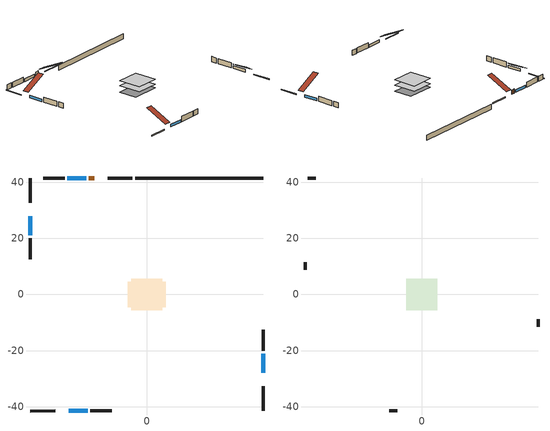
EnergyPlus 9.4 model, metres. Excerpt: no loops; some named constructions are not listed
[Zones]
living space
 floor adiabatic (AdiabaticFloorConstruction): 5.6,5.6 5.6,-5.6 -5.6,-5.6 -5.6,5.6 z0.3
 floor foundation (Slab construction): -6.86,-4.57 -6.86,4.57 6.86,4.57 6.86,-4.57 z-2.13
 wall outside (RimJoistArea construction 1): -5.11,41.54 -13.95,41.54 z0.3:0.61
 wall outside (RimJoistArea construction 3): -41.54,-41.54 -32.7,-41.54 z0.3:0.61
 wall outside (RimJoistArea construction): -41.54,41.54 -41.54,32.7 z0.3:0.61
 wall outside (RimJoistArea construction 2): 41.54,-41.54 41.54,-32.7 z0.3:0.61
 wall outside (AdiabaticWallConstruction 1): -18.77,41.54 -20.6,41.54 z0.3:2.34
 wall outside (AdiabaticWallConstruction): 41.54,-27.88 41.54,-21.06 / -21.53,41.54 -28.35,41.54 / -27.88,-41.54 -21.06,-41.54 / -41.54,27.88 -41.54,21.06 z0.3:1.52
 wall outside (WallArea construction): -29.27,41.54 -36.92,41.54 / -20.13,-41.54 -12.49,-41.54 / -41.54,20.13 -41.54,12.49 / 41.54,-20.13 41.54,-12.49 z0.3:2.74
 wall foundation (FoundationWall construction): 41.54,41.54 -4.18,41.54 z-2.13:0.3
 window (WindowConstruction 2): 41.54,-27.88 41.54,-21.06 z0.31:1.52
 window (WindowConstruction): -21.53,41.54 -28.35,41.54 z0.31:1.52
 window (WindowConstruction 1): -27.88,-41.54 -21.06,-41.54 z0.31:1.52
 window (WindowConstruction 3): -41.54,27.88 -41.54,21.06 z0.31:1.52
 door (Door): -18.77,41.54 -20.6,41.54 z0.3:2.34
 ceiling adiabatic (AdiabaticFloorConstruction 1): -5.6,5.6 -5.6,-5.6 5.6,-5.6 5.6,5.6 z0.3
attic - vented
 floor to living space (FloorBelowAttic construction Reversed): -5.6,-5.6 -5.6,5.6 5.6,5.6 5.6,-5.6 z2.74
 wall outside (WallAtticGable construction): -37.84,41.54 -40.61,41.54 / -11.56,-41.54 -8.8,-41.54 / -41.54,11.56 -41.54,8.8 / 41.54,-11.56 41.54,-8.8 z0.3:2.74
 roof outside (Roof construction): -17.84,41.54,2.74 -17.84,30.94,8.04 -14.88,30.94,8.04 -14.88,41.54,2.74; -28.81,-41.54,2.74 -28.81,-30.94,8.04 -31.77,-30.94,8.04 -31.77,-41.54,2.74; -41.54,28.81,2.74 -30.94,28.81,8.04 -30.94,31.77,8.04 -41.54,31.77,2.74; 41.54,-28.81,2.74 30.94,-28.81,8.04 30.94,-31.77,8.04 41.54,-31.77,2.74
[Schedule:Day:Interval]
misc tv schedule weekday1; misc tv schedule weekday12: No, 01:00, 0.101928, 02:00, 0.0495868, 03:00, 0.0247934, 04:00, 0.0192837, 05:00, 0.030303, 06:00, 0.0495868, 07:00, 0.0798898, 08:00, 0.110193, 09:00, 0.134986, 10:00, 0.15978, 11:00, 0.179063, 12:00, 0.198347, 13:00, 0.209366, 14:00, 0.236915, 15:00, 0.250689, 16:00, 0.280992, 17:00, 0.349862, 18:00, 0.429752, 19:00, 0.578512, 20:00, 0.809917, 21:00, 1, 22:00, 0.947658, 23:00, 0.573003, 24:00, 0.247934
misc tv schedule weekday10: No, 01:00, 0.0777237, 02:00, 0.0378116, 03:00, 0.0189058, 04:00, 0.0147045, 05:00, 0.0231071, 06:00, 0.0378116, 07:00, 0.0609186, 08:00, 0.0840257, 09:00, 0.102931, 10:00, 0.121837, 11:00, 0.136542, 12:00, 0.151246, 13:00, 0.159649, 14:00, 0.180655, 15:00, 0.191158, 16:00, 0.214265, 17:00, 0.266782, 18:00, 0.3277, 19:00, 0.441135, 20:00, 0.617589, 21:00, 0.762533, 22:00, 0.722621, 23:00, 0.436933, 24:00, 0.189058
misc tv schedule weekday11: No, 01:00, 0.0770962, 02:00, 0.0375063, 03:00, 0.0187531, 04:00, 0.0145858, 05:00, 0.0229205, 06:00, 0.0375063, 07:00, 0.0604268, 08:00, 0.0833473, 09:00, 0.1021, 10:00, 0.120854, 11:00, 0.135439, 12:00, 0.150025, 13:00, 0.15836, 14:00, 0.179197, 15:00, 0.189615, 16:00, 0.212536, 17:00, 0.264628, 18:00, 0.325054, 19:00, 0.437573, 20:00, 0.612602, 21:00, 0.756376, 22:00, 0.716786, 23:00, 0.433406, 24:00, 0.187531
misc tv schedule weekday2: No, 01:00, 0.101211, 02:00, 0.0492379, 03:00, 0.0246189, 04:00, 0.0191481, 05:00, 0.0300898, 06:00, 0.0492379, 07:00, 0.0793277, 08:00, 0.109418, 09:00, 0.134036, 10:00, 0.158655, 11:00, 0.177803, 12:00, 0.196952, 13:00, 0.207893, 14:00, 0.235248, 15:00, 0.248925, 16:00, 0.279015, 17:00, 0.347401, 18:00, 0.426728, 19:00, 0.574442, 20:00, 0.804219, 21:00, 0.992964, 22:00, 0.940991, 23:00, 0.568971, 24:00, 0.246189
misc tv schedule weekday3; misc tv schedule weekday5: No, 01:00, 0.0861505, 02:00, 0.0419111, 03:00, 0.0209555, 04:00, 0.0162988, 05:00, 0.0256123, 06:00, 0.0419111, 07:00, 0.0675234, 08:00, 0.0931357, 09:00, 0.114091, 10:00, 0.135047, 11:00, 0.151346, 12:00, 0.167644, 13:00, 0.176958, 14:00, 0.200242, 15:00, 0.211884, 16:00, 0.237496, 17:00, 0.295706, 18:00, 0.363229, 19:00, 0.488963, 20:00, 0.684548, 21:00, 0.845207, 22:00, 0.800967, 23:00, 0.484306, 24:00, 0.209555
misc tv schedule weekday4: No, 01:00, 0.0868677, 02:00, 0.04226, 03:00, 0.02113, 04:00, 0.0164344, 05:00, 0.0258255, 06:00, 0.04226, 07:00, 0.0680855, 08:00, 0.093911, 09:00, 0.115041, 10:00, 0.136171, 11:00, 0.152605, 12:00, 0.16904, 13:00, 0.178431, 14:00, 0.201909, 15:00, 0.213648, 16:00, 0.239473, 17:00, 0.298168, 18:00, 0.366253, 19:00, 0.493033, 20:00, 0.690246, 21:00, 0.852243, 22:00, 0.807635, 23:00, 0.488337, 24:00, 0.2113
misc tv schedule weekday6; misc tv schedule weekday9: No, 01:00, 0.0890192, 02:00, 0.0433067, 03:00, 0.0216533, 04:00, 0.0168415, 05:00, 0.0264652, 06:00, 0.0433067, 07:00, 0.0697718, 08:00, 0.096237, 09:00, 0.11789, 10:00, 0.139544, 11:00, 0.156385, 12:00, 0.173227, 13:00, 0.18285, 14:00, 0.20691, 15:00, 0.218939, 16:00, 0.245404, 17:00, 0.305553, 18:00, 0.375324, 19:00, 0.505244, 20:00, 0.707342, 21:00, 0.873351, 22:00, 0.827638, 23:00, 0.500432, 24:00, 0.216533
misc tv schedule weekday7: No, 01:00, 0.0892882, 02:00, 0.0434375, 03:00, 0.0217187, 04:00, 0.0168924, 05:00, 0.0265451, 06:00, 0.0434375, 07:00, 0.0699826, 08:00, 0.0965278, 09:00, 0.118247, 10:00, 0.139965, 11:00, 0.156858, 12:00, 0.17375, 13:00, 0.183403, 14:00, 0.207535, 15:00, 0.219601, 16:00, 0.246146, 17:00, 0.306476, 18:00, 0.376458, 19:00, 0.506771, 20:00, 0.709479, 21:00, 0.875989, 22:00, 0.830139, 23:00, 0.501944, 24:00, 0.217187
misc tv schedule weekday8: No, 01:00, 0.0860609, 02:00, 0.0418675, 03:00, 0.0209337, 04:00, 0.0162818, 05:00, 0.0255857, 06:00, 0.0418675, 07:00, 0.0674531, 08:00, 0.0930388, 09:00, 0.113973, 10:00, 0.134906, 11:00, 0.151188, 12:00, 0.16747, 13:00, 0.176774, 14:00, 0.200033, 15:00, 0.211663, 16:00, 0.237249, 17:00, 0.295398, 18:00, 0.362851, 19:00, 0.488454, 20:00, 0.683835, 21:00, 0.844327, 22:00, 0.800134, 23:00, 0.483802, 24:00, 0.209337
misc tv schedule weekend1; misc tv schedule weekend12: No, 01:00, 0.0936057, 02:00, 0.0468029, 03:00, 0.0255288, 04:00, 0.0170192, 05:00, 0.0234014, 06:00, 0.0297836, 07:00, 0.0510577, 08:00, 0.0914783, 09:00, 0.151046, 10:00, 0.199976, 11:00, 0.238269, 12:00, 0.261671, 13:00, 0.280817, 14:00, 0.331875, 15:00, 0.378678, 16:00, 0.416971, 17:00, 0.438245, 18:00, 0.453137, 19:00, 0.533978, 20:00, 0.702043, 21:00, 0.825432, 22:00, 0.76161, 23:00, 0.480793, 24:00, 0.219123
misc tv schedule weekend10: No, 01:00, 0.0713775, 02:00, 0.0356887, 03:00, 0.0194666, 04:00, 0.0129777, 05:00, 0.0178444, 06:00, 0.022711, 07:00, 0.0389332, 08:00, 0.0697552, 09:00, 0.115177, 10:00, 0.152488, 11:00, 0.181688, 12:00, 0.199532, 13:00, 0.214132, 14:00, 0.253066, 15:00, 0.288754, 16:00, 0.317954, 17:00, 0.334176, 18:00, 0.345532, 19:00, 0.407176, 20:00, 0.535331, 21:00, 0.629419, 22:00, 0.580753, 23:00, 0.366621, 24:00, 0.167088
misc tv schedule weekend11: No, 01:00, 0.0708012, 02:00, 0.0354006, 03:00, 0.0193094, 04:00, 0.0128729, 05:00, 0.0177003, 06:00, 0.0225276, 07:00, 0.0386188, 08:00, 0.0691921, 09:00, 0.114247, 10:00, 0.151257, 11:00, 0.180221, 12:00, 0.197921, 13:00, 0.212404, 14:00, 0.251022, 15:00, 0.286423, 16:00, 0.315387, 17:00, 0.331478, 18:00, 0.342742, 19:00, 0.403889, 20:00, 0.531009, 21:00, 0.624338, 22:00, 0.576064, 23:00, 0.363661, 24:00, 0.165739
misc tv schedule weekend2: No, 01:00, 0.0929471, 02:00, 0.0464736, 03:00, 0.0253492, 04:00, 0.0168995, 05:00, 0.0232368, 06:00, 0.0295741, 07:00, 0.0506984, 08:00, 0.0908347, 09:00, 0.149983, 10:00, 0.198569, 11:00, 0.236593, 12:00, 0.259829, 13:00, 0.278841, 14:00, 0.32954, 15:00, 0.376013, 16:00, 0.414037, 17:00, 0.435162, 18:00, 0.449949, 19:00, 0.530221, 20:00, 0.697103, 21:00, 0.819625, 22:00, 0.756252, 23:00, 0.47741, 24:00, 0.217581
misc tv schedule weekend3; misc tv schedule weekend5: No, 01:00, 0.0791162, 02:00, 0.0395581, 03:00, 0.0215771, 04:00, 0.0143848, 05:00, 0.019779, 06:00, 0.0251733, 07:00, 0.0431543, 08:00, 0.0773181, 09:00, 0.127665, 10:00, 0.169021, 11:00, 0.201387, 12:00, 0.221166, 13:00, 0.237349, 14:00, 0.280503, 15:00, 0.320061, 16:00, 0.352427, 17:00, 0.370408, 18:00, 0.382994, 19:00, 0.451322, 20:00, 0.593371, 21:00, 0.697661, 22:00, 0.643718, 23:00, 0.40637, 24:00, 0.185204
misc tv schedule weekend4: No, 01:00, 0.0797748, 02:00, 0.0398874, 03:00, 0.0217568, 04:00, 0.0145045, 05:00, 0.0199437, 06:00, 0.0253829, 07:00, 0.0435135, 08:00, 0.0779617, 09:00, 0.128728, 10:00, 0.170428, 11:00, 0.203063, 12:00, 0.223007, 13:00, 0.239324, 14:00, 0.282838, 15:00, 0.322725, 16:00, 0.355361, 17:00, 0.373491, 18:00, 0.386183, 19:00, 0.455079, 20:00, 0.598311, 21:00, 0.703469, 22:00, 0.649077, 23:00, 0.409752, 24:00, 0.186746
misc tv schedule weekend6; misc tv schedule weekend9: No, 01:00, 0.0817507, 02:00, 0.0408753, 03:00, 0.0222956, 04:00, 0.0148638, 05:00, 0.0204377, 06:00, 0.0260116, 07:00, 0.0445913, 08:00, 0.0798927, 09:00, 0.131916, 10:00, 0.174649, 11:00, 0.208093, 12:00, 0.22853, 13:00, 0.245252, 14:00, 0.289843, 15:00, 0.330719, 16:00, 0.364162, 17:00, 0.382742, 18:00, 0.395748, 19:00, 0.46635, 20:00, 0.61313, 21:00, 0.720892, 22:00, 0.665153, 23:00, 0.419901, 24:00, 0.191371
misc tv schedule weekend7: No, 01:00, 0.0819976, 02:00, 0.0409988, 03:00, 0.022363, 04:00, 0.0149087, 05:00, 0.0204994, 06:00, 0.0260902, 07:00, 0.044726, 08:00, 0.0801341, 09:00, 0.132314, 10:00, 0.175177, 11:00, 0.208721, 12:00, 0.229221, 13:00, 0.245993, 14:00, 0.290719, 15:00, 0.331718, 16:00, 0.365262, 17:00, 0.383898, 18:00, 0.396943, 19:00, 0.467759, 20:00, 0.614982, 21:00, 0.72307, 22:00, 0.667163, 23:00, 0.42117, 24:00, 0.191949
misc tv schedule weekend8: No, 01:00, 0.0790339, 02:00, 0.0395169, 03:00, 0.0215547, 04:00, 0.0143698, 05:00, 0.0197585, 06:00, 0.0251471, 07:00, 0.0431094, 08:00, 0.0772376, 09:00, 0.127532, 10:00, 0.168845, 11:00, 0.201177, 12:00, 0.220936, 13:00, 0.237102, 14:00, 0.280211, 15:00, 0.319728, 16:00, 0.35206, 17:00, 0.370022, 18:00, 0.382596, 19:00, 0.450852, 20:00, 0.592754, 21:00, 0.696935, 22:00, 0.643048, 23:00, 0.405947, 24:00, 0.185011
natural vent avail schedule day: No, 24:00, 1
Schedule Day 15; Schedule Day 18: No, 24:00, 0
[Schedule:Week:Daily]
misc tv schedule Week Rule - Jan1-Jan6: misc tv schedule weekday1, misc tv schedule weekday1, misc tv schedule weekday1, misc tv schedule weekday1, misc tv schedule weekday1, misc tv schedule weekday1, misc tv schedule weekend1, Schedule Day 15, Schedule Day 15, Schedule Day 15, Schedule Day 15, Schedule Day 15
misc tv schedule Week Rule - Jan7-Jan27: misc tv schedule weekend1, misc tv schedule weekday1, misc tv schedule weekday1, misc tv schedule weekday1, misc tv schedule weekday1, misc tv schedule weekday1, misc tv schedule weekend1, Schedule Day 15, Schedule Day 15, Schedule Day 15, Schedule Day 15, Schedule Day 15
misc tv schedule Week Rule - Jan28-Feb3: misc tv schedule weekend1, misc tv schedule weekday1, misc tv schedule weekday1, misc tv schedule weekday1, misc tv schedule weekday2, misc tv schedule weekday2, misc tv schedule weekend2, Schedule Day 15, Schedule Day 15, Schedule Day 15, Schedule Day 15, Schedule Day 15
misc tv schedule Week Rule - Feb4-Feb24: misc tv schedule weekend2, misc tv schedule weekday2, misc tv schedule weekday2, misc tv schedule weekday2, misc tv schedule weekday2, misc tv schedule weekday2, misc tv schedule weekend2, Schedule Day 15, Schedule Day 15, Schedule Day 15, Schedule Day 15, Schedule Day 15
misc tv schedule Week Rule - Feb25-Mar3: misc tv schedule weekend2, misc tv schedule weekday2, misc tv schedule weekday2, misc tv schedule weekday2, misc tv schedule weekday3, misc tv schedule weekday3, misc tv schedule weekend3, Schedule Day 15, Schedule Day 15, Schedule Day 15, Schedule Day 15, Schedule Day 15
misc tv schedule Week Rule - Mar4-Mar31: misc tv schedule weekend3, misc tv schedule weekday3, misc tv schedule weekday3, misc tv schedule weekday3, misc tv schedule weekday3, misc tv schedule weekday3, misc tv schedule weekend3, Schedule Day 15, Schedule Day 15, Schedule Day 15, Schedule Day 15, Schedule Day 15
misc tv schedule Week Rule - Apr1-Apr28: misc tv schedule weekend4, misc tv schedule weekday4, misc tv schedule weekday4, misc tv schedule weekday4, misc tv schedule weekday4, misc tv schedule weekday4, misc tv schedule weekend4, Schedule Day 15, Schedule Day 15, Schedule Day 15, Schedule Day 15, Schedule Day 15
misc tv schedule Week Rule - Apr29-May5: misc tv schedule weekend4, misc tv schedule weekday4, misc tv schedule weekday5, misc tv schedule weekday5, misc tv schedule weekday5, misc tv schedule weekday5, misc tv schedule weekend5, Schedule Day 15, Schedule Day 15, Schedule Day 15, Schedule Day 15, Schedule Day 15
misc tv schedule Week Rule - May6-May26: misc tv schedule weekend5, misc tv schedule weekday5, misc tv schedule weekday5, misc tv schedule weekday5, misc tv schedule weekday5, misc tv schedule weekday5, misc tv schedule weekend5, Schedule Day 15, Schedule Day 15, Schedule Day 15, Schedule Day 15, Schedule Day 15
misc tv schedule Week Rule - May27-Jun2: misc tv schedule weekend5, misc tv schedule weekday5, misc tv schedule weekday5, misc tv schedule weekday5, misc tv schedule weekday5, misc tv schedule weekday6, misc tv schedule weekend6, Schedule Day 15, Schedule Day 15, Schedule Day 15, Schedule Day 15, Schedule Day 15
misc tv schedule Week Rule - Jun3-Jun30: misc tv schedule weekend6, misc tv schedule weekday6, misc tv schedule weekday6, misc tv schedule weekday6, misc tv schedule weekday6, misc tv schedule weekday6, misc tv schedule weekend6, Schedule Day 15, Schedule Day 15, Schedule Day 15, Schedule Day 15, Schedule Day 15
misc tv schedule Week Rule - Jul1-Jul28: misc tv schedule weekend7, misc tv schedule weekday7, misc tv schedule weekday7, misc tv schedule weekday7, misc tv schedule weekday7, misc tv schedule weekday7, misc tv schedule weekend7, Schedule Day 15, Schedule Day 15, Schedule Day 15, Schedule Day 15, Schedule Day 15
misc tv schedule Week Rule - Jul29-Aug4: misc tv schedule weekend7, misc tv schedule weekday7, misc tv schedule weekday7, misc tv schedule weekday8, misc tv schedule weekday8, misc tv schedule weekday8, misc tv schedule weekend8, Schedule Day 15, Schedule Day 15, Schedule Day 15, Schedule Day 15, Schedule Day 15
misc tv schedule Week Rule - Aug5-Aug25: misc tv schedule weekend8, misc tv schedule weekday8, misc tv schedule weekday8, misc tv schedule weekday8, misc tv schedule weekday8, misc tv schedule weekday8, misc tv schedule weekend8, Schedule Day 15, Schedule Day 15, Schedule Day 15, Schedule Day 15, Schedule Day 15
misc tv schedule Week Rule - Aug26-Sep1: misc tv schedule weekend8, misc tv schedule weekday8, misc tv schedule weekday8, misc tv schedule weekday8, misc tv schedule weekday8, misc tv schedule weekday8, misc tv schedule weekend9, Schedule Day 15, Schedule Day 15, Schedule Day 15, Schedule Day 15, Schedule Day 15
misc tv schedule Week Rule - Sep2-Sep29: misc tv schedule weekend9, misc tv schedule weekday9, misc tv schedule weekday9, misc tv schedule weekday9, misc tv schedule weekday9, misc tv schedule weekday9, misc tv schedule weekend9, Schedule Day 15, Schedule Day 15, Schedule Day 15, Schedule Day 15, Schedule Day 15
misc tv schedule Week Rule - Sep30-Oct6: misc tv schedule weekend9, misc tv schedule weekday10, misc tv schedule weekday10, misc tv schedule weekday10, misc tv schedule weekday10, misc tv schedule weekday10, misc tv schedule weekend10, Schedule Day 15, Schedule Day 15, Schedule Day 15, Schedule Day 15, Schedule Day 15
misc tv schedule Week Rule - Oct7-Oct27: misc tv schedule weekend10, misc tv schedule weekday10, misc tv schedule weekday10, misc tv schedule weekday10, misc tv schedule weekday10, misc tv schedule weekday10, misc tv schedule weekend10, Schedule Day 15, Schedule Day 15, Schedule Day 15, Schedule Day 15, Schedule Day 15
misc tv schedule Week Rule - Oct28-Nov3: misc tv schedule weekend10, misc tv schedule weekday10, misc tv schedule weekday10, misc tv schedule weekday10, misc tv schedule weekday11, misc tv schedule weekday11, misc tv schedule weekend11, Schedule Day 15, Schedule Day 15, Schedule Day 15, Schedule Day 15, Schedule Day 15
misc tv schedule Week Rule - Nov4-Nov24: misc tv schedule weekend11, misc tv schedule weekday11, misc tv schedule weekday11, misc tv schedule weekday11, misc tv schedule weekday11, misc tv schedule weekday11, misc tv schedule weekend11, Schedule Day 15, Schedule Day 15, Schedule Day 15, Schedule Day 15, Schedule Day 15
misc tv schedule Week Rule - Nov25-Dec1: misc tv schedule weekend11, misc tv schedule weekday11, misc tv schedule weekday11, misc tv schedule weekday11, misc tv schedule weekday11, misc tv schedule weekday11, misc tv schedule weekend12, Schedule Day 15, Schedule Day 15, Schedule Day 15, Schedule Day 15, Schedule Day 15
misc tv schedule Week Rule - Dec2-Dec31: misc tv schedule weekend12, misc tv schedule weekday12, misc tv schedule weekday12, misc tv schedule weekday12, misc tv schedule weekday12, misc tv schedule weekday12, misc tv schedule weekend12, Schedule Day 15, Schedule Day 15, Schedule Day 15, Schedule Day 15, Schedule Day 15
natural vent avail schedule Week Rule - Jan1-Dec31: natural vent avail schedule day, natural vent avail schedule day, natural vent avail schedule day, natural vent avail schedule day, natural vent avail schedule day, natural vent avail schedule day, natural vent avail schedule day, Schedule Day 18, Schedule Day 18, Schedule Day 18, Schedule Day 18, Schedule Day 18
[Schedule:Year]
natural vent avail schedule: natural vent avail schedule Week Rule - Jan1-Dec31, 1, 1, 12, 31
